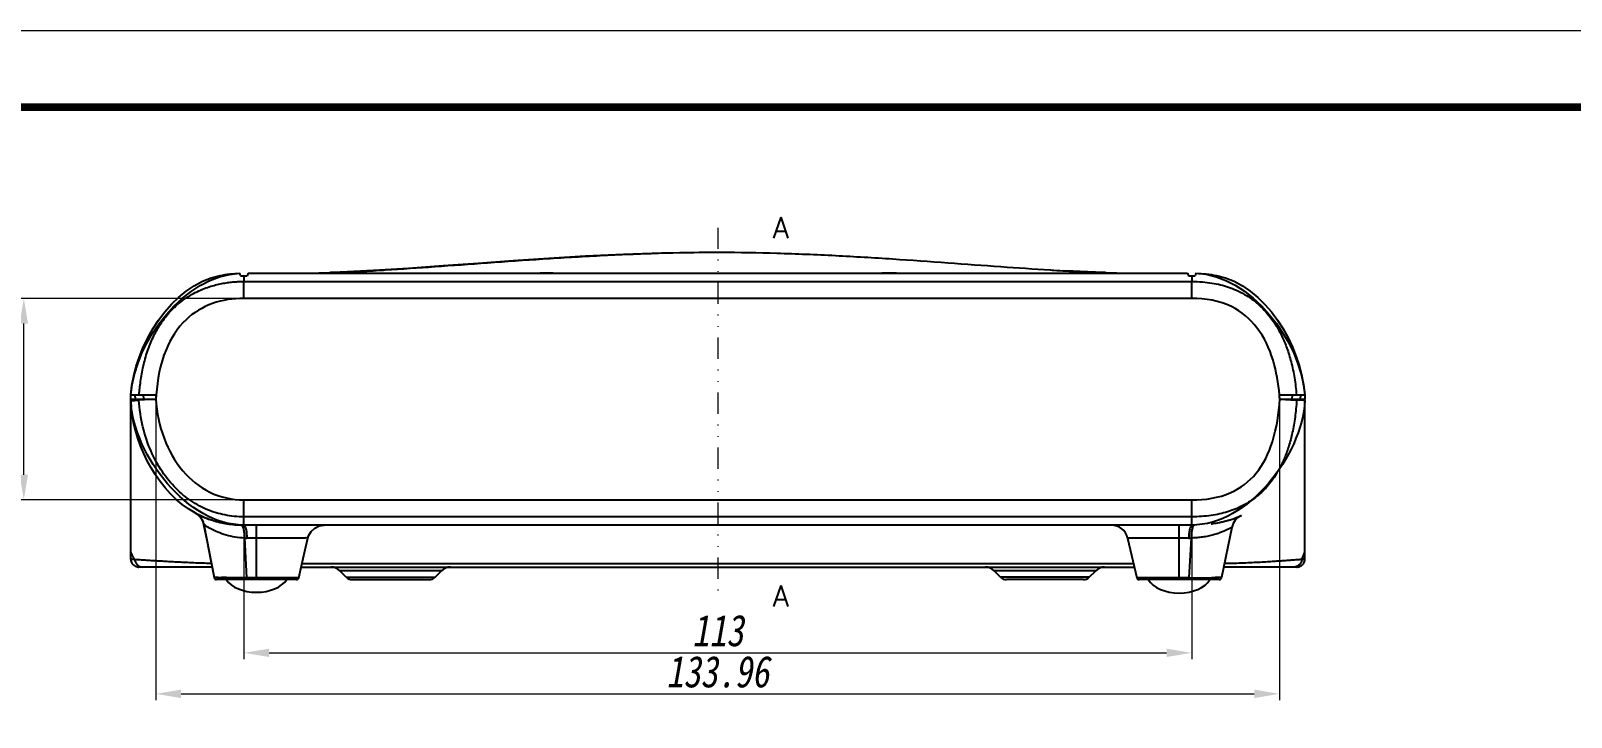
# Model space of a CAD drawing. Header units: millimetres. Extents: x 2099 to 2627, y -288 to 79.
# Drawn here: x 2195.1 to 2378.8, y -3.1 to 78.7 of the extents above; entities that cross this region are included whole.
import ezdxf
from ezdxf.enums import TextEntityAlignment as Align

# ---------------------------------------------------------------- set-up
doc = ezdxf.new("R2010")
doc.units = ezdxf.units.MM
doc.linetypes.add('DIVIDE', pattern=[31.75, 12.7, -6.35, 0, -6.35, 0, -6.35])
doc.layers.add('02___PRT_ALL_AXES', color=7, linetype='Continuous')
doc.layers.add('06___PRT_ALL_SURFS', color=7, linetype='Continuous')
for name, color, linetype, lineweight in [('dim', 82, 'Continuous', 9), ('from', 7, 'Continuous', 13), ('hatch', 56, 'Continuous', 9)]:
    doc.layers.add(name, color=color, linetype=linetype, lineweight=lineweight)
doc.styles.add('wuwei', font='SimSun.ttf', dxfattribs={"width": 0.8, "oblique": 10})
doc.styles.add('样式 1', font='txt.shx')
doc.dimstyles.new('wuwei', dxfattribs={"dimscale": 1.5, "dimtxt": 2.5, "dimasz": 1.5, "dimexe": 0.3, "dimexo": 0.3, "dimgap": 0.5, "dimtad": 1, "dimdsep": 46, "dimtxsty": 'wuwei', "dimcen": 0, "dimclrd": 42, "dimclre": 256, "dimclrt": 256, "dimazin": 2, "dimtfac": 1, "dimtofl": 0, "dimtmove": 0, "dimatfit": 3, "dimfxl": 1, "dimlwd": 5, "dimlwe": 5, "dimarcsym": 0})

# ---------------------------------------------------------------- blocks, each defined once
blk = doc.blocks.new('*D4')
at = {"layer": 'Defpoints', "color": 0}
for p in [(2194.29, 46.8), (2220.53, 46.8), (2220.53, 22.8)]:
    blk.add_point(p, dxfattribs=at)
at = {"layer": 'dim', "color": 82, "lineweight": 5, "true_color": 0x35c922}
for p, q in [((2219.78, 46.8), (2193.54, 46.8)), ((2219.78, 22.8), (2193.54, 22.8))]:
    blk.add_line(p, q, dxfattribs=at)
at = {"layer": 'dim', "color": 42, "lineweight": 5}
blk.add_line((2194.29, 25.8), (2194.29, 43.8), dxfattribs=at)
at = {"layer": 'dim', "color": 42}
for points in [[(2193.79, 43.8), (2194.79, 43.8), (2194.29, 46.8)], [(2193.79, 25.8), (2194.79, 25.8), (2194.29, 22.8)]]:
    blk.add_solid(points, dxfattribs=at)
at = {"layer": 'dim', "color": 82, "true_color": 0x4bd605, "insert": (2191.67, 34.8), "char_height": 3.75, "attachment_point": 5, "rotation": 90, "style": 'wuwei'}
blk.add_mtext('24', dxfattribs=at)
blk = doc.blocks.new('*D5')
at = {"layer": 'Defpoints', "color": 0}
for p in [(2220.53, 22.8), (2333.53, 22.8), (2333.53, 4.58)]:
    blk.add_point(p, dxfattribs=at)
at = {"layer": 'dim', "color": 82, "lineweight": 5, "true_color": 0x35c922}
for p, q in [((2220.53, 22.05), (2220.53, 3.83)), ((2333.53, 22.05), (2333.53, 3.83))]:
    blk.add_line(p, q, dxfattribs=at)
at = {"layer": 'dim', "color": 42, "lineweight": 5}
blk.add_line((2223.53, 4.58), (2330.53, 4.58), dxfattribs=at)
at = {"layer": 'dim', "color": 42}
for points in [[(2223.53, 5.08), (2223.53, 4.08), (2220.53, 4.58)], [(2330.53, 5.08), (2330.53, 4.08), (2333.53, 4.58)]]:
    blk.add_solid(points, dxfattribs=at)
at = {"layer": 'dim', "color": 82, "true_color": 0x4bd605, "insert": (2277.03, 7.21), "char_height": 3.75, "attachment_point": 5, "style": 'wuwei'}
blk.add_mtext('113', dxfattribs=at)
blk = doc.blocks.new('*D31')
at = {"layer": 'Defpoints', "color": 0}
for p in [(2210.03, 34.8), (2343.99, 34.8), (2343.99, -0.31)]:
    blk.add_point(p, dxfattribs=at)
at = {"layer": 'dim', "color": 82, "lineweight": 5, "true_color": 0x35c922}
for p, q in [((2210.03, 34.05), (2210.03, -1.06)), ((2343.99, 34.05), (2343.99, -1.06))]:
    blk.add_line(p, q, dxfattribs=at)
at = {"layer": 'dim', "color": 42, "lineweight": 5}
blk.add_line((2213.03, -0.31), (2340.99, -0.31), dxfattribs=at)
at = {"layer": 'dim', "color": 42}
for points in [[(2213.03, 0.19), (2213.03, -0.81), (2210.03, -0.31)], [(2340.99, 0.19), (2340.99, -0.81), (2343.99, -0.31)]]:
    blk.add_solid(points, dxfattribs=at)
at = {"layer": 'dim', "color": 82, "true_color": 0x4bd605, "insert": (2277.01, 2.31), "char_height": 3.75, "attachment_point": 5, "style": 'wuwei'}
blk.add_mtext('133.96', dxfattribs=at)

msp = doc.modelspace()

# ---------------------------------------------------------------- linework, layer by layer
at = {"color": 7, "linetype": 'Continuous'}
for p, q in [((2276.711, 52.296), (2277.341, 52.296)), ((2221.026, 49.796), (2333.026, 49.796)), ((2230.741, 49.861), (2230.768, 49.862)), ((2230.768, 49.862), (2230.877, 49.865)), ((2230.877, 49.865), (2230.768, 49.863)), ((2231.017, 49.868), (2230.875, 49.865)), ((2230.877, 49.865), (2230.875, 49.865)), ((2230.932, 49.867), (2230.898, 49.866)), ((2231.002, 49.868), (2230.932, 49.867)), ((2235.988, 50.106), (2232.092, 49.912)), ((2232.092, 49.912), (2232.134, 49.912)), ((2232.134, 49.912), (2232.182, 49.914)), ((2321.988, 49.91), (2318.503, 50.084)), ((2321.948, 49.911), (2321.987, 49.91)), ((2321.987, 49.91), (2321.988, 49.91)), ((2322.569, 49.872), (2322.424, 49.874)), ((2323.118, 49.867), (2323.046, 49.868)), ((2323.117, 49.867), (2323.056, 49.868)), ((2323.169, 49.866), (2323.117, 49.867)), ((2323.169, 49.866), (2323.279, 49.862)), ((2323.279, 49.863), (2323.169, 49.866)), ((2323.279, 49.862), (2323.302, 49.861)), ((2220.526, 48.814), (2333.526, 48.814)), ((2220.526, 46.796), (2220.526, 48.814)), ((2333.526, 46.796), (2333.526, 48.814)), ((2333.526, 46.796), (2220.526, 46.796)), ((2207.056, 34.879), (2207.056, 35.296)), ((2207.056, 35.296), (2210.065, 35.296)), ((2207.586, 34.796), (2207.56, 35.296)), ((2208.586, 34.796), (2208.56, 35.296)), ((2343.986, 35.296), (2346.995, 35.296)), ((2345.492, 35.296), (2345.465, 34.796)), ((2346.492, 35.296), (2346.466, 34.796)), ((2346.995, 35.296), (2346.995, 34.879)), ((2207.026, 34.796), (2210.031, 34.796)), ((2207.026, 34.796), (2207.026, 15.78)), ((2207.036, 34.611), (2208.017, 34.672)), ((2207.056, 34.796), (2207.056, 34.879)), ((2210.031, 34.796), (2208.017, 34.672)), ((2344.021, 34.796), (2346.035, 34.679)), ((2344.021, 34.796), (2347.026, 34.796)), ((2347.016, 34.622), (2346.035, 34.679)), ((2346.995, 34.879), (2346.996, 34.796)), ((2347.026, 15.78), (2347.026, 34.796)), ((2220.526, 22.796), (2333.526, 22.796)), ((2220.526, 19.796), (2220.526, 22.796)), ((2333.526, 19.796), (2333.526, 22.796)), ((2214.751, 21.22), (2214.711, 21.242)), ((2214.718, 21.238), (2215.132, 20.938)), ((2215.642, 20.789), (2215.762, 20.741)), ((2333.526, 20.779), (2220.526, 20.779)), ((2338.082, 20.433), (2338.099, 20.438)), ((2339.051, 20.777), (2339.063, 20.782)), ((2215.677, 20.059), (2215.722, 19.879)), ((2215.759, 19.853), (2215.722, 19.879)), ((2215.759, 19.853), (2216.979, 13.539)), ((2333.526, 19.796), (2220.526, 19.796)), ((2222.026, 13.296), (2222.026, 19.796)), ((2332.026, 13.296), (2332.026, 19.796)), ((2338.309, 19.524), (2337.075, 13.536)), ((2220.598, 18.251), (2220.82, 13.529)), ((2222.026, 18.246), (2220.887, 18.246)), ((2325.884, 18.246), (2326.972, 13.529)), ((2333.165, 18.246), (2325.884, 18.246)), ((2333.445, 18.249), (2333.199, 13.529)), ((2216.734, 14.796), (2207.944, 14.796)), ((2227.365, 14.796), (2326.68, 14.796)), ((2227.458, 15.201), (2326.586, 15.201)), ((2346.108, 14.796), (2337.335, 14.796)), ((2216.979, 13.539), (2216.979, 13.539)), ((2226.786, 13.296), (2217.273, 13.296)), ((2221.216, 13.529), (2220.82, 13.529)), ((2221.623, 13.529), (2221.216, 13.529)), ((2222.026, 13.529), (2221.623, 13.529)), ((2223.071, 13.529), (2222.026, 13.529)), ((2223.338, 13.529), (2223.071, 13.529)), ((2244.087, 14.357), (2231.965, 14.357)), ((2232.733, 13.589), (2231.965, 14.357)), ((2232.733, 13.589), (2243.319, 13.589)), ((2233.44, 13.296), (2242.612, 13.296)), ((2243.319, 13.589), (2244.087, 14.357)), ((2310.733, 13.589), (2309.965, 14.357)), ((2322.087, 14.357), (2309.965, 14.357)), ((2321.319, 13.589), (2310.733, 13.589)), ((2320.612, 13.296), (2311.44, 13.296)), ((2321.319, 13.589), (2322.087, 14.357)), ((2327.519, 13.529), (2326.972, 13.529)), ((2336.781, 13.296), (2327.265, 13.296)), ((2328.114, 13.529), (2327.519, 13.529)), ((2333.199, 13.529), (2328.114, 13.529))]:
    msp.add_line(p, q, dxfattribs=at)
for points in [[(2276.711, 52.296), (2274.803, 52.285), (2270.315, 52.199), (2265.771, 52.036), (2261.263, 51.814), (2256.877, 51.551), (2252.62, 51.265), (2248.445, 50.965), (2244.303, 50.662), (2240.16, 50.37), (2235.988, 50.106)], [(2231.648, 49.872), (2231.5, 49.871), (2231.339, 49.871), (2231.175, 49.87), (2231.017, 49.868)], [(2231.957, 49.88), (2231.878, 49.877), (2231.776, 49.874), (2231.648, 49.872)], [(2231.951, 49.895), (2231.902, 49.884), (2231.875, 49.877)], [(2232.092, 49.912), (2232.049, 49.909), (2232, 49.903), (2231.951, 49.895)], [(2232.061, 49.889), (2232.064, 49.889), (2232.051, 49.887), (2232.015, 49.884), (2231.957, 49.88)], [(2322.195, 49.877), (2322.159, 49.887), (2322.111, 49.897), (2322.063, 49.904), (2322.017, 49.909), (2321.988, 49.91)], [(2322.424, 49.874), (2322.3, 49.876), (2322.201, 49.879), (2322.125, 49.882), (2322.07, 49.886), (2322.036, 49.889), (2322.028, 49.89)], [(2323.046, 49.868), (2322.89, 49.87), (2322.728, 49.871), (2322.569, 49.872)], [(2215.132, 20.938), (2215.46, 20.537), (2215.677, 20.059)], [(2215.722, 19.879), (2216.097, 18.019), (2216.549, 15.744), (2216.979, 13.539)], [(2228.163, 18.251), (2228.237, 18.497), (2228.531, 19.023), (2228.968, 19.438), (2229.508, 19.704), (2230.104, 19.797)], [(2227.078, 13.531), (2227.4, 14.951), (2227.804, 16.705), (2228.163, 18.251)], [(2226.786, 13.296), (2226.925, 13.331), (2227.032, 13.426), (2227.078, 13.531)]]:
    msp.add_lwpolyline(points, dxfattribs=at)
for centre, radius, start, end in [((2226.606, 175.355), 125.562, 271.07802, 271.52925), ((2226.157, 192.339), 142.552, 271.52739, 271.84292), ((2230.823, 52.559), 2.694, 271.12784, 271.57897), ((2231.236, 35.036), 14.834, 90.76861, 90.90172), ((2231.216, 36.345), 13.525, 90.39943, 90.76098), ((2231.485, 68.668), 18.797, 270.31647, 270.61427), ((2232.145, 49.44), 0.472, 91.3256, 102.23196), ((2222.959, 272.582), 222.859, 272.37178, 273.24949), ((2218.067, 361.122), 311.534, 273.22475, 273.47958), ((2335.914, 359.928), 310.338, 266.52038, 266.78394), ((2331.008, 270.879), 221.154, 266.75886, 267.65231), ((2321.944, 50.004), 0.0931, 272.39824, 272.77346), ((2321.938, 49.432), 0.479, 77.62447, 88.70534), ((2322.619, 67.767), 17.895, 269.25136, 269.53216), ((2322.768, 33.087), 16.784, 89.01648, 89.21864), ((2327.89, 192.352), 142.565, 268.15547, 268.47697), ((2327.529, 178.905), 129.112, 268.47863, 268.93653), ((2235.147, 33.33), 25.159, 175.51752, 176.65887), ((2320.987, 33.435), 23.075, 3.383, 4.62759), ((2226.894, 35.838), 19.896, 182.99994, 183.53347), ((2226.816, 35.832), 19.817, 183.52969, 185.6718), ((2226.873, 35.836), 18.892, 183.15554, 183.5335), ((2316.404, 36.401), 29.682, 356.67516, 356.90165), ((2316.324, 36.405), 30.744, 356.67534, 357.00036), ((2220.461, 31.897), 12.108, 241.63865, 241.85613), ((2220.397, 31.772), 11.968, 241.84371, 249.25056), ((2229.502, 49.136), 31.572, 242.53457, 242.71954), ((2220.351, 31.658), 11.845, 247.17734, 247.82627), ((2230.646, 57.934), 40.06, 248.19033, 248.37647), ((2220.38, 31.734), 11.926, 247.834, 256.89768), ((2220.371, 31.708), 11.898, 249.25901, 250.21588), ((2220.371, 31.707), 11.898, 250.21589, 250.35133), ((2334.21, 33.008), 13.158, 282.77097, 287.11285), ((2334.204, 33.032), 13.182, 283.15286, 287.14448), ((2334.482, 32.127), 12.236, 287.14901, 291.88853), ((2340.267, 19.121), 2, 114.08952, 168.36174), ((2334.627, 31.75), 11.831, 291.91748, 292.03307), ((2334.686, 31.608), 11.678, 292.02834, 294.0857), ((2220.413, 31.864), 12.06, 256.88435, 258.21025), ((2220.432, 31.954), 12.152, 258.21029, 259.58385), ((2220.493, 32.326), 12.529, 259.61665, 268.63818), ((2220.525, 32.992), 13.195, 268.56698, 270.00193), ((2323.935, 17.796), 2, 12.99499, 90.00165), ((2333.788, 35.144), 15.336, 277.70738, 278.33513), ((2333.812, 34.974), 15.164, 278.33582, 278.60012), ((2333.903, 34.407), 14.59, 278.58282, 281.58854), ((2334.018, 33.823), 13.995, 281.6054, 282.26894), ((2334.066, 33.604), 13.77, 282.26833, 283.16885), ((2209.044, 17.13), 2.046, 189.38317, 190.22101), ((2220.886, 26.954), 8.708, 268.10904, 270.01017), ((2333.165, 30.409), 12.163, 269.9963, 271.31719), ((2343.891, 17.313), 3.177, 340.33206, 350.01253), ((2343.875, 17.317), 3.194, 349.99065, 350.61761), ((2207.127, 16.113), 0.348, 253.12542, 255.64375), ((2208.014, 15.78), 0.989, 180.01486, 187.51701), ((2208.015, 15.78), 0.989, 187.49184, 198.21468), ((2208.005, 15.777), 0.979, 198.25753, 216.35147), ((2208.008, 15.78), 0.982, 216.38663, 252.34168), ((2210.022, 17.569), 3.125, 210.9106, 216.16478), ((2208.01, 15.787), 0.99, 252.32022, 256.70623), ((2208.013, 15.799), 1.002, 256.70572, 267.59488), ((2208.013, 15.787), 0.99, 267.60278, 269.99811), ((2216.535, 14.296), 0.5, 65.06319, 90), ((2230.905, 13.296), 1.5, 45.00097, 90), ((2245.147, 13.296), 1.5, 89.99862, 134.99903), ((2308.905, 13.296), 1.5, 45.00097, 90), ((2323.147, 13.296), 1.5, 89.99862, 134.99903), ((2337.517, 14.296), 0.5, 90, 112.36887), ((2346.04, 15.789), 0.993, 270.00435, 273.8507), ((2346.039, 15.798), 1.002, 273.84778, 284.69786), ((2346.045, 15.779), 0.981, 284.67301, 323.49552), ((2343.734, 17.382), 3.349, 330.64679, 333.90843), ((2343.83, 17.336), 3.242, 333.88889, 340.30415), ((2346.046, 15.777), 0.979, 323.53257, 341.678), ((2346.034, 15.78), 0.992, 341.72612, 354.33732), ((2346.882, 16.518), 0.752, 279.8845, 280.76997), ((2346.038, 15.78), 0.988, 354.31632, 359.99042), ((2346.892, 16.464), 0.698, 280.77809, 281.0657), ((2217.273, 13.596), 0.3, 190.95807, 269.99604), ((2233.44, 14.296), 1, 224.99856, 269.99796), ((2242.612, 14.296), 1, 270.00204, 315.00144), ((2311.44, 14.296), 1, 224.9987, 269.99816), ((2320.612, 14.296), 1, 270.00184, 315.0013), ((2327.265, 13.596), 0.3, 192.99304, 269.993), ((2333.216, 1100.787), 1087.258, 269.999066, 270.139565), ((2336.781, 13.596), 0.3, 270.00004, 348.3618)]:
    msp.add_arc(centre, radius, start, end, dxfattribs=at)
for centre, major_axis, start_param, end_param in [((2207.991, 15.196), (0.327, 0.253), -2.4236838, -2.2548274), ((2346.06, 15.196), (-0.327, 0.253), -4.028358, -3.8641925)]:
    msp.add_ellipse(centre, major_axis=major_axis, ratio=0.9479267, start_param=start_param, end_param=end_param, dxfattribs=at)
for points, start_tangent, end_tangent in [([(2236.975, 50.162), (2237.381, 50.187), (2243.286, 50.587), (2249.574, 51.046), (2256.169, 51.505), (2262.994, 51.906), (2269.971, 52.189), (2276.711, 52.296)], (0.9981617, 0.0606079), (0.9999989, 0.0014672)), ([(2277.341, 52.296), (2284.08, 52.189), (2291.058, 51.906), (2297.883, 51.505), (2304.478, 51.046), (2310.766, 50.587), (2316.671, 50.187), (2317.079, 50.162)], (0.9999989, -0.0014691), (0.9981619, -0.0606032)), ([(2231.589, 49.871), (2231.496, 49.871), (2231.408, 49.87), (2231.325, 49.87), (2231.248, 49.87), (2231.175, 49.87), (2231.122, 49.87)], (-0.9999837, -0.0057105), (-0.9999717, -0.0075191)), ([(2231.967, 49.879), (2231.882, 49.876), (2231.787, 49.873), (2231.686, 49.872)], (-0.9989636, -0.0455169), (-0.9999405, -0.0109078)), ([(2232.183, 49.907), (2231.937, 49.843)], (-0.9999989, 0.0014821), (-0.8733062, -0.4871717)), ([(2232.183, 49.907), (2232.171, 49.899), (2232.154, 49.895), (2232.128, 49.891), (2232.09, 49.887), (2232.037, 49.883), (2231.967, 49.879)], (0.8023731, -0.5968227), (-0.9989636, -0.0455169)), ([(2232.134, 49.912), (2232.145, 49.912), (2232.155, 49.911), (2232.172, 49.91), (2232.179, 49.909)], (0.9994457, -0.0332917), (0.9552631, -0.2957573)), ([(2232.179, 49.909), (2232.183, 49.907)], (0.9552631, -0.2957573), (0.8023746, -0.5968207)), ([(2255.749, 49.822), (2256.001, 49.831)], (0.9904814, 0.1376464), (0.9999999, -0.0003581)), ([(2256.001, 49.831), (2256.357, 49.836), (2256.831, 49.835), (2257.364, 49.826), (2257.869, 49.812), (2258.292, 49.801)], (0.9999999, -0.0003581), (0.9996929, -0.0247794)), ([(2295.846, 49.802), (2296.045, 49.808), (2296.246, 49.814), (2296.44, 49.819), (2296.624, 49.824), (2296.797, 49.828), (2296.965, 49.831), (2297.129, 49.834), (2297.291, 49.836), (2297.453, 49.837), (2297.615, 49.837), (2297.78, 49.836), (2297.95, 49.834)], (0.9996686, 0.0257442), (0.9998873, -0.015016)), ([(2297.95, 49.834), (2298.12, 49.831), (2298.283, 49.825), (2298.426, 49.818), (2298.531, 49.81)], (0.9998873, -0.015016), (0.9948199, 0.1016531)), ([(2322.123, 49.88), (2322.052, 49.884), (2321.999, 49.888), (2321.962, 49.892), (2321.938, 49.896), (2321.922, 49.899), (2321.912, 49.907)], (-0.9989599, 0.0455981), (0.8524359, 0.5228317)), ([(2321.912, 49.907), (2321.921, 49.909), (2321.938, 49.91), (2321.948, 49.911)], (0.8525398, 0.5226624), (0.9991219, 0.0418976)), ([(2321.912, 49.907), (2322.156, 49.842)], (0.9999948, -0.0032142), (0.8717514, -0.4899484)), ([(2322.385, 49.873), (2322.296, 49.875), (2322.208, 49.877), (2322.123, 49.88)], (-0.9999125, 0.0132293), (-0.9989599, 0.0455981)), ([(2322.997, 49.869), (2322.934, 49.87), (2322.867, 49.87), (2322.795, 49.871), (2322.72, 49.871), (2322.641, 49.871), (2322.558, 49.872), (2322.473, 49.872)], (-0.9999098, 0.0134319), (-0.9999653, 0.0083288)), ([(2208.041, 35.296), (2208.21, 36.915), (2208.53, 38.694), (2209.035, 40.506), (2209.701, 42.16), (2210.483, 43.578), (2211.344, 44.764), (2212.248, 45.733), (2213.163, 46.508), (2214.067, 47.12), (2214.945, 47.598), (2215.787, 47.965), (2216.59, 48.244), (2217.352, 48.452), (2218.069, 48.601), (2218.735, 48.703), (2219.341, 48.766), (2219.917, 48.801), (2220.526, 48.814)], (0.0721917, 0.9973908), (1, 0.0000002)), ([(2333.526, 48.814), (2334.793, 48.765), (2335.934, 48.629), (2336.956, 48.421), (2337.909, 48.142), (2338.865, 47.767), (2339.818, 47.279), (2340.684, 46.717), (2341.453, 46.101), (2342.179, 45.395), (2342.901, 44.541), (2343.606, 43.51), (2344.268, 42.292), (2344.865, 40.873), (2345.375, 39.229), (2345.77, 37.341), (2346.01, 35.296)], (1, -0.0000004), (0.0740312, -0.9972559)), ([(2220.526, 46.796), (2216.773, 46.18), (2213.631, 44.264), (2211.246, 40.665), (2210.065, 35.296)], (-1, 0), (-0.0782374, -0.9969348)), ([(2343.986, 35.296), (2343.218, 39.441), (2341.302, 43.31), (2338.276, 45.816), (2333.526, 46.796)], (-0.0807194, 0.9967369), (-1, 0)), ([(2220.526, 19.796), (2207.036, 34.611)], (-1, 0), (-0.0616327, 0.9980989)), ([(2214.709, 21.242), (2207.096, 33.874)], (-0.8799694, 0.4750305), (-0.098852, 0.9951021)), ([(2220.526, 20.779), (2218.257, 20.998), (2216.18, 21.629), (2214.241, 22.672), (2212.442, 24.158), (2210.817, 26.132), (2209.465, 28.588), (2208.493, 31.482), (2208.017, 34.672)], (-1, 0.0001665), (-0.0616688, 0.9980967)), ([(2210.031, 34.796), (2211.011, 30.138), (2213.263, 26.242), (2216.465, 23.713), (2220.526, 22.796)], (0.0616661, -0.9980968), (1, 0)), ([(2333.526, 22.796), (2338.192, 23.67), (2341.188, 25.955), (2343.144, 29.72), (2344.021, 34.796)], (1, 0), (0.0580668, 0.9983127)), ([(2346.035, 34.679), (2345.841, 32.633), (2345.52, 30.806), (2345.092, 29.188), (2344.579, 27.776), (2343.993, 26.547), (2343.349, 25.482), (2342.677, 24.59), (2341.994, 23.848), (2341.306, 23.23), (2340.52, 22.651), (2339.625, 22.122), (2338.688, 21.69), (2337.798, 21.374), (2336.862, 21.125), (2335.828, 20.936), (2334.708, 20.819), (2333.526, 20.779)], (-0.0579855, -0.9983174), (-1, 0.0000031)), ([(2347.016, 34.622), (2333.526, 19.796)], (-0.0579999, -0.9983166), (-1, 0)), ([(2214.729, 21.232), (2214.941, 21.122)], (0.4701068, 0.8826095), (0.8873682, -0.4610615)), ([(2214.751, 21.22), (2215.218, 20.873), (2215.564, 20.403), (2215.759, 19.853)], (0.8818394, -0.4715499), (0.1918708, -0.9814202)), ([(2215.757, 20.741), (2215.631, 20.795), (2215.035, 21.073), (2214.751, 21.22)], (-0.9217094, 0.3878812), (-0.8809452, 0.4732183)), ([(2215.883, 20.693), (2216.592, 20.426)], (0.9296672, -0.3684004), (0.9445384, -0.3284009)), ([(2216.756, 19.27), (2216.57, 19.368), (2216.023, 19.684), (2215.759, 19.853)], (-0.8900641, 0.4558353), (-0.8280622, 0.5606362)), ([(2220.598, 18.251), (2219.489, 18.359), (2218.408, 18.606), (2217.401, 18.968), (2216.756, 19.27)], (-0.9994265, 0.0338616), (-0.8900641, 0.4558353)), ([(2220.195, 19.801), (2220.342, 19.686)], (0.9996897, -0.0249099), (0.5426273, -0.8399736)), ([(2220.342, 19.686), (2220.466, 19.362), (2220.555, 18.866), (2220.598, 18.251)], (0.5426273, -0.8399736), (0.0286515, -0.9995895)), ([(2220.526, 19.796), (2220.648, 19.685), (2220.757, 19.362), (2220.84, 18.864), (2220.887, 18.246)], (1, 0.0000002), (0.042759, -0.9990854)), ([(2333.526, 19.796), (2333.404, 19.685), (2333.295, 19.362), (2333.212, 18.864), (2333.165, 18.246)], (-1, 0.0000074), (-0.0427294, -0.9990867)), ([(2333.713, 19.686), (2333.586, 19.362), (2333.493, 18.865), (2333.445, 18.249)], (-0.548811, -0.8359464), (-0.0358357, -0.9993577)), ([(2338.309, 19.524), (2338.293, 19.516), (2338.242, 19.488), (2338.148, 19.439), (2338, 19.362), (2337.782, 19.255), (2337.477, 19.116), (2337.069, 18.949), (2336.557, 18.767), (2335.961, 18.592), (2335.312, 18.446), (2334.647, 18.339), (2334.01, 18.276), (2333.445, 18.249)], (-0.8768211, -0.4808167), (-0.9997255, -0.0234294)), ([(2333.86, 19.799), (2333.713, 19.686)], (-0.999847, -0.0174896), (-0.548811, -0.8359464)), ([(2207.191, 16.252), (2207.031, 16.767)], (-0.4049004, 0.9143608), (-0.1774316, 0.9841331)), ([(2228.137, 18.252), (2228.119, 18.25), (2227.833, 18.249), (2227.353, 18.248), (2226.772, 18.247), (2226.08, 18.247), (2225.241, 18.246), (2224.257, 18.246), (2223.156, 18.246), (2222.026, 18.246)], (-0.0261161, -0.9996589), (-1, 0.0000029)), ([(2207.041, 15.776), (2207.114, 15.762)], (0.9686252, -0.248526), (0.9902436, -0.1393469)), ([(2207.114, 15.762), (2207.268, 15.744)], (0.9902436, -0.1393469), (0.9951262, -0.0986099)), ([(2207.341, 15.964), (2207.191, 16.252)], (-0.5127027, 0.8585662), (-0.4049004, 0.9143608)), ([(2207.268, 15.744), (2207.499, 15.725)], (0.9951262, -0.0986099), (0.9974087, -0.0719441)), ([(2207.499, 15.725), (2207.592, 15.365), (2207.808, 15.065), (2208.116, 14.866), (2208.473, 14.796)], (0.0698218, -0.9975595), (1, 0.0000007)), ([(2207.499, 15.725), (2207.964, 15.689), (2208.57, 15.649), (2209.278, 15.606), (2210.025, 15.562), (2210.772, 15.519), (2211.521, 15.478), (2212.296, 15.437), (2213.133, 15.394), (2214.052, 15.351), (2215.056, 15.309), (2216.078, 15.273), (2216.644, 15.255)], (0.9964284, -0.0844423), (0.9995961, -0.0284197)), ([(2337.426, 15.238), (2337.541, 15.241), (2338.628, 15.269), (2339.711, 15.306), (2340.741, 15.35), (2341.689, 15.398), (2342.553, 15.448), (2343.331, 15.498), (2344.024, 15.545), (2344.629, 15.587), (2345.147, 15.625), (2345.583, 15.657), (2345.944, 15.684), (2346.238, 15.707), (2346.471, 15.725), (2346.653, 15.741)], (0.9997791, 0.0210194), (0.9961113, 0.0881033)), ([(2346.653, 15.741), (2346.563, 15.376), (2346.346, 15.07), (2346.033, 14.867), (2345.668, 14.796)], (-0.0549106, -0.9984913), (-1, 0.0000045)), ([(2346.653, 15.741), (2346.819, 15.755), (2346.943, 15.767), (2347.011, 15.777)], (0.997157, 0.0753517), (0.985129, 0.1718162)), ([(2218.061, 13.534), (2217.471, 13.536), (2217.106, 13.538), (2216.979, 13.539)], (-0.999992, -0.0039985), (-0.977184, 0.2123945)), ([(2220.82, 13.529), (2219.781, 13.53), (2218.846, 13.531), (2218.061, 13.534)], (-1, 0.0000531), (-0.999992, -0.0039985)), ([(2220.89, 13.296), (2220.859, 13.326), (2220.834, 13.409), (2220.82, 13.529)], (-0.9999999, 0.0003603), (-0.0549903, 0.9984869)), ([(2225.609, 13.529), (2224.561, 13.529), (2223.338, 13.529)], (-0.9999976, 0.0022085), (-1, 0.0001554)), ([(2226.411, 13.53), (2225.609, 13.529)], (-0.9999181, -0.0127985), (-0.9999976, 0.0022085)), ([(2226.785, 13.532), (2226.411, 13.53)], (-0.9999576, 0.0092091), (-0.9999181, -0.0127985)), ([(2227.078, 13.531), (2226.912, 13.53), (2226.785, 13.532)], (0.9969616, -0.0778952), (-0.9999576, 0.0092091)), ([(2333.131, 13.296), (2333.161, 13.326), (2333.185, 13.409), (2333.199, 13.529)], (1, 0.0000267), (0.0534745, 0.9985692)), ([(2337.075, 13.536), (2337.033, 13.536), (2336.97, 13.536), (2336.869, 13.535), (2336.72, 13.535), (2336.512, 13.534), (2336.231, 13.533), (2335.865, 13.532)], (-0.9999938, -0.0035251), (-0.9999967, -0.0025617))]:
    msp.add_spline(points, degree=3, dxfattribs=dict(at, start_tangent=start_tangent, end_tangent=end_tangent))
at = {"layer": '02___PRT_ALL_AXES', "color": 7, "linetype": 'Continuous'}
for centre, major_axis, start_param, end_param in [((2222.026, 14.296), (3.941, 0), -2.7300533, -1.5707963), ((2222.026, 14.296), (-3.941, 0), 1.5707963, 2.7300533), ((2332.026, 14.196), (3.941, 0), -2.7733041, -1.5707963), ((2332.026, 14.196), (-3.941, 0), 1.5707963, 2.7733041)]:
    msp.add_ellipse(centre, major_axis=major_axis, ratio=0.6343129, start_param=start_param, end_param=end_param, dxfattribs=at)
at = {"layer": '06___PRT_ALL_SURFS', "color": 7, "linetype": 'Continuous'}
for p, q in [((2220.126, 49.496), (2220.028, 49.789)), ((2221.026, 49.796), (2220.926, 49.496)), ((2221.026, 49.796), (2333.026, 49.796)), ((2333.026, 49.796), (2333.126, 49.496)), ((2334.024, 49.79), (2333.926, 49.496)), ((2220.126, 49.496), (2220.926, 49.496)), ((2220.526, 49.496), (2220.526, 48.814)), ((2333.126, 49.496), (2333.926, 49.496)), ((2333.526, 49.496), (2333.526, 48.814))]:
    msp.add_line(p, q, dxfattribs=at)
for points, start_tangent, end_tangent in [([(2207.056, 35.296), (2220.028, 49.789)], (0.0696639, 0.9975705), (0.9995003, 0.031608)), ([(2217.699, 49.532), (2220.028, 49.789)], (0.9818061, 0.1898864), (0.9995003, 0.031608)), ([(2334.024, 49.79), (2336.484, 49.529)], (0.9996059, -0.0280727), (0.9822576, -0.1875365)), ([(2334.024, 49.79), (2346.995, 35.296)], (0.9996059, -0.0280727), (0.0712711, -0.997457)), ([(2207.056, 35.296), (2217.699, 49.532)], (0.0696639, 0.9975705), (0.9818061, 0.1898864)), ([(2336.484, 49.529), (2346.995, 35.296)], (0.9822576, -0.1875365), (0.0712711, -0.997457))]:
    msp.add_spline(points, degree=3, dxfattribs=dict(at, start_tangent=start_tangent, end_tangent=end_tangent))
at = {"layer": 'from'}
msp.add_lwpolyline([(2099.353, -287.775), (2626.679, -287.775), (2626.679, 78.669), (2099.353, 78.669)], close=True, dxfattribs=at)
at = {"layer": 'from', "const_width": 0.909}
msp.add_lwpolyline([(2108.441, -278.687), (2108.441, 69.581), (2617.591, 69.581), (2617.591, -278.687), (2108.441, -278.687)], dxfattribs=at)
at = {"layer": 'hatch', "color": 2, "linetype": 'DIVIDE', "ltscale": 0.2}
msp.add_line((2277.026, 55.223), (2277.026, 11.334), dxfattribs=at)
at = {"layer": 'hatch', "color": 2}
for points in [[(2277.026, 55.223, 0, 0, 0), (2279.526, 55.223, 0.75, 0, 0), (2282.026, 55.223, 0, 0, 0)], [(2277.026, 11.334, 0, 0, 0), (2279.526, 11.334, 0.75, 0, 0), (2282.026, 11.334, 0, 0, 0)]]:
    msp.add_lwpolyline(points, format="xyseb", dxfattribs=at)

# ---------------------------------------------------------------- texts
at = {"layer": 'hatch', "color": 6, "style": '样式 1'}
for p in [(2284.526, 55.223), (2284.526, 11.334)]:
    msp.add_text('A', height=2.5, dxfattribs=at).set_placement(p, align=Align.MIDDLE)

# ---------------------------------------------------------------- dimensions: what is measured, and where the dimension line sits
at = {"layer": 'dim'}
dim = msp.add_linear_dim(base=(2194.294, 46.796), p1=(2220.526, 22.796), p2=(2220.526, 46.796), angle=90, dimstyle='wuwei', override={"dimasz": 2, "dimexe": 0.49975, "dimexo": 0.49975, "dimgap": 0.49975}, dxfattribs=at)
dim.commit()
dim.dimension.update_dxf_attribs({"geometry": '*D4', "text_midpoint": (2191.669, 34.796)})
dim = msp.add_linear_dim(base=(2343.9862, -0.3112), p1=(2210.0307, 34.7964), p2=(2343.9862, 34.7964), dimstyle='wuwei', override={"dimasz": 2, "dimexe": 0.49975, "dimexo": 0.49975, "dimgap": 0.49975}, dxfattribs=at)
dim.commit()
dim.dimension.update_dxf_attribs({"geometry": '*D31', "text_midpoint": (2277.0085, 2.3134)})
dim = msp.add_linear_dim(base=(2333.526, 4.582), p1=(2220.526, 22.796), p2=(2333.526, 22.796), dimstyle='wuwei', override={"dimasz": 2, "dimexe": 0.49975, "dimexo": 0.49975, "dimgap": 0.49975}, dxfattribs=at)
dim.commit()
dim.dimension.update_dxf_attribs({"geometry": '*D5', "text_midpoint": (2277.026, 4.582), "dimtype": 160})

doc.saveas('drawing.dxf')
